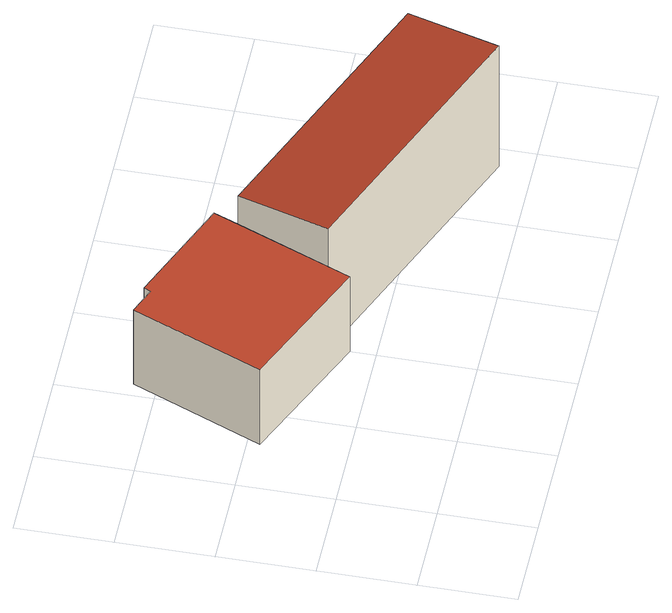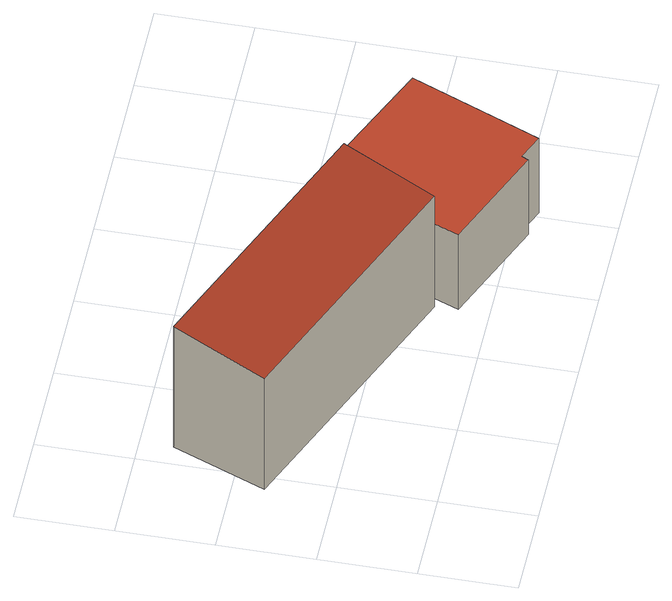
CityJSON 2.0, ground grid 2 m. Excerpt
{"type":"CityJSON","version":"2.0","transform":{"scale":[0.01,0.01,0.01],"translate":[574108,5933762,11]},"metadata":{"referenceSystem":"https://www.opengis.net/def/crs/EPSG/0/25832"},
"CityObjects":{
"building1":{"type":"Building","attributes":{"Grundfläche 2D":"9.568979","Grundhöhe NN":"11.922"},"geometry":[{"type":"Solid","lod":"3","boundaries":[[[[0,1,2,3,4,5,6]],[[7,5,4,3,8,9]],[[6,5,7,10]],[[0,6,10,11]],[[1,0,11,12]],[[2,1,12,13]],[[3,2,13,8]],[[11,10,7,9,8,13,12]]]],"semantics":{"surfaces":[{"type":"RoofSurface"},{"type":"WallSurface"},{"type":"GroundSurface"}],"values":[[0,1,1,1,1,1,1,2]]}}]},
"building2":{"type":"Building","attributes":{"Grundfläche 2D":"12.691041","Grundhöhe NN":"11.693"},"geometry":[{"type":"Solid","lod":"3","boundaries":[[[[14,15,16,17]],[[18,19,17,16]],[[19,20,14,17]],[[20,21,15,14]],[[21,18,16,15]],[[21,20,19,18]]]],"semantics":{"surfaces":[{"type":"RoofSurface"},{"type":"WallSurface"},{"type":"GroundSurface"}],"values":[[0,1,1,1,1,2]]}}]}
},
"vertices":[
[265,621,298],[210,644,298],[96,371,298],[380,249,298],[479,491,298],[499,542,298],[272,636,298],[499,542,92],[380,249,92],[479,491,92],[272,636,92],[265,621,92],[210,644,92],[96,371,92],
[953,68,403],[1033,264,375],[479,491,375],[399,295,403],[479,491,69],[399,295,69],[953,68,69],[1033,264,69]
]}
